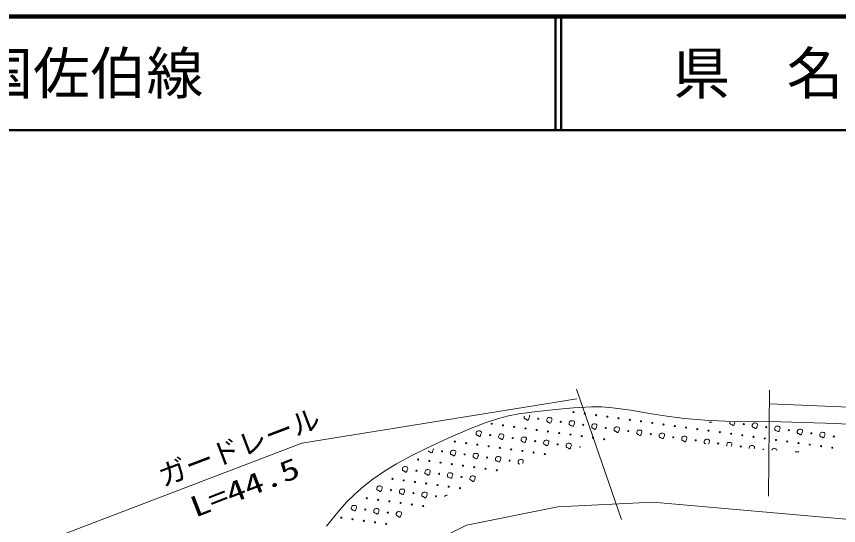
# Model space of a CAD drawing. Units: millimetres, scale not verified. Extents: x 40000 to 680000, y 20000 to 380000.
# Drawn here: x 250281 to 322692, y 335176 to 380000 of the extents above; entities that cross this region are included whole.
import ezdxf
from ezdxf.enums import TextEntityAlignment as Align

# ---------------------------------------------------------------- set-up
doc = ezdxf.new("R2010")
doc.units = ezdxf.units.MM
doc.header["$LTSCALE"] = 1000
for name, color, linetype, lineweight in [('M-TTL', 2, 'Continuous', 140), ('M-TTL-LINE', 7, 'Continuous', 50), ('S-BGD', 1, 'Continuous', 13), ('S-BGD-HTXT', 6, 'Continuous', 13)]:
    doc.layers.add(name, color=color, linetype=linetype, lineweight=lineweight)
doc.layers.add('M-TTL-TXT', color=7, linetype='Continuous')
doc.styles.add('ＭＳ ゴシック', font='')
doc.styles.get('ＭＳ ゴシック').set_extended_font_data('MS Gothic')

msp = doc.modelspace()

# ---------------------------------------------------------------- linework, layer by layer
at = {"layer": 'M-TTL'}
msp.add_line((680000, 380000), (40000, 380000), dxfattribs=at)
at = {"layer": 'M-TTL-LINE'}
for p, q in [((297750, 380000), (297750, 370000)), ((298250, 380000), (298250, 370000)), ((40000, 370000), (680000, 370000))]:
    msp.add_line(p, q, dxfattribs=at)
at = {"layer": 'S-BGD'}
for p, q in [((289921, 335208), (297978, 336823)), ((297978, 336823), (306322, 337239)), ((306322, 337239), (326542, 335469)), ((282250, 331373), (289921, 335208))]:
    msp.add_line(p, q, dxfattribs=at)
for points in [[(277604, 335109), (278734, 336536), (279386, 337263), (280081, 337948), (280859, 338620), (281678, 339248), (282707, 339952), (283770, 340607), (285057, 341318), (286368, 341973), (288374, 342895), (290424, 343770), (291573, 344213), (292738, 344597), (293624, 344832), (294533, 345010), (296136, 345229), (297764, 345391), (299354, 345540), (300939, 345628), (301854, 345622), (302777, 345554), (304398, 345333), (306027, 345051), (307570, 344800), (309129, 344608), (310921, 344460), (312716, 344371), (317604, 344296), (322499, 344161), (325102, 343977)], [(295450, 344872), (295465, 344852), (295472, 344774), (295431, 344662), (295402, 344566), (295383, 344513), (295354, 344486), (295319, 344466), (295272, 344463), (295205, 344511), (295155, 344542), (295113, 344562), (295070, 344576), (295035, 344604), (295015, 344623), (295006, 344657), (295006, 344691)], [(295006, 344691), (295007, 344728), (295011, 344786), (295019, 344804)], [(311506, 344313), (311478, 344287), (311442, 344266), (311395, 344264), (311329, 344312), (311315, 344320)], [(313567, 344273), (313536, 344190), (313507, 344094), (313488, 344041), (313459, 344014), (313423, 343994), (313376, 343991), (313310, 344039), (313260, 344070), (313218, 344090), (313175, 344104), (313140, 344132), (313120, 344151), (313110, 344185), (313111, 344219)], [(313111, 344219), (313111, 344256), (313113, 344283)], [(308875, 342783), (308876, 342820), (308880, 342878), (308913, 342949), (308948, 342994), (308986, 343022), (309063, 343043), (309132, 343043), (309192, 343032), (309255, 343021), (309299, 342990), (309334, 342944), (309342, 342865), (309301, 342754), (309271, 342658), (309252, 342605), (309224, 342578), (309188, 342557), (309166, 342556)], [(309135, 342559), (309075, 342603), (309024, 342634), (308983, 342654), (308940, 342667), (308904, 342695), (308885, 342715), (308875, 342749), (308875, 342783)], [(311006, 342362), (310964, 342382), (310921, 342395), (310886, 342423), (310866, 342442), (310856, 342476), (310857, 342511)], [(310857, 342511), (310857, 342547), (310862, 342605), (310894, 342677), (310929, 342721), (310967, 342750), (311044, 342770), (311113, 342771), (311173, 342760), (311237, 342748), (311280, 342717), (311315, 342672), (311323, 342593), (311282, 342482), (311253, 342386), (311236, 342337)], [(286998, 341940), (287002, 341901), (286961, 341790), (286931, 341694), (286913, 341641), (286884, 341614), (286848, 341593), (286801, 341591), (286735, 341639), (286685, 341670), (286643, 341690), (286600, 341703), (286565, 341731), (286552, 341744)], [(312838, 342238), (312839, 342275), (312843, 342333), (312875, 342404), (312911, 342448), (312949, 342477), (313026, 342498), (313094, 342498), (313154, 342487), (313218, 342476), (313262, 342445), (313297, 342399), (313304, 342320), (313263, 342209), (313238, 342126)], [(312847, 342170), (312838, 342203), (312838, 342238)], [(314820, 341971), (314820, 342002), (314824, 342060), (314857, 342132), (314892, 342176), (314930, 342205), (315007, 342225), (315076, 342226), (315136, 342215), (315199, 342203), (315243, 342172), (315278, 342126), (315286, 342048), (315245, 341937)], [(316817, 341812), (316838, 341859), (316873, 341903), (316911, 341932), (316988, 341953), (317057, 341953), (317117, 341942), (317181, 341931), (317224, 341900), (317259, 341854), (317267, 341776)], [(318877, 341647), (318893, 341659), (318970, 341680), (319038, 341680), (319098, 341669), (319162, 341658), (319206, 341627)], [(294461, 340729), (294461, 340765), (294466, 340824), (294498, 340895), (294534, 340939), (294571, 340968), (294648, 340988), (294717, 340989), (294777, 340978), (294841, 340966), (294885, 340935), (294919, 340890), (294927, 340811), (294886, 340700), (294871, 340651)], [(294610, 340580), (294568, 340600), (294525, 340613), (294490, 340641), (294470, 340661), (294461, 340694), (294461, 340729)], [(287995, 337720), (288009, 337750), (288044, 337794), (288082, 337823), (288159, 337844), (288228, 337844), (288248, 337840)]]:
    msp.add_lwpolyline(points, dxfattribs=at)
for points in [[(296987, 344419), (296988, 344455), (296992, 344514), (297025, 344585), (297060, 344629), (297098, 344658), (297175, 344679), (297244, 344679), (297304, 344668), (297367, 344657), (297411, 344626), (297446, 344580), (297454, 344501), (297413, 344390), (297383, 344294), (297364, 344240), (297336, 344214), (297300, 344193), (297253, 344190), (297187, 344239), (297136, 344270), (297095, 344290), (297052, 344303), (297016, 344331), (296997, 344351), (296987, 344384)], [(298969, 344146), (298969, 344183), (298974, 344241), (299006, 344312), (299041, 344357), (299079, 344385), (299156, 344406), (299225, 344406), (299285, 344395), (299349, 344384), (299392, 344353), (299427, 344307), (299435, 344228), (299394, 344117), (299365, 344021), (299346, 343968), (299317, 343941), (299281, 343920), (299234, 343918), (299168, 343966), (299118, 343997), (299076, 344017), (299033, 344030), (298998, 344058), (298978, 344078), (298968, 344112)], [(300950, 343874), (300951, 343910), (300955, 343968), (300987, 344040), (301023, 344084), (301061, 344113), (301138, 344133), (301206, 344134), (301266, 344123), (301330, 344111), (301374, 344080), (301409, 344035), (301416, 343956), (301375, 343845), (301346, 343749), (301327, 343695), (301298, 343669), (301263, 343648), (301216, 343645), (301149, 343694), (301099, 343725), (301057, 343745), (301014, 343758), (300979, 343786), (300959, 343805), (300950, 343839)], [(315092, 343947), (315093, 343983), (315097, 344042), (315129, 344113), (315165, 344157), (315203, 344186), (315279, 344207), (315348, 344207), (315408, 344196), (315472, 344185), (315516, 344154), (315550, 344108), (315558, 344029), (315517, 343918), (315488, 343822), (315469, 343768), (315440, 343742), (315404, 343721), (315358, 343718), (315291, 343767), (315241, 343798), (315199, 343818), (315156, 343831), (315121, 343859), (315101, 343879), (315092, 343912)], [(290771, 343255), (290771, 343292), (290776, 343350), (290808, 343421), (290844, 343466), (290881, 343494), (290958, 343515), (291027, 343515), (291087, 343504), (291151, 343493), (291195, 343462), (291229, 343416), (291237, 343337), (291196, 343226), (291167, 343130), (291148, 343077), (291119, 343050), (291083, 343029), (291037, 343027), (290970, 343075), (290920, 343106), (290878, 343126), (290835, 343139), (290800, 343167), (290780, 343187), (290771, 343221)], [(292752, 342983), (292753, 343019), (292757, 343077), (292789, 343149), (292825, 343193), (292863, 343222), (292940, 343242), (293008, 343243), (293068, 343232), (293132, 343220), (293176, 343189), (293211, 343144), (293219, 343065), (293177, 342954), (293148, 342858), (293129, 342804), (293100, 342778), (293065, 342757), (293018, 342754), (292951, 342803), (292901, 342834), (292859, 342854), (292817, 342867), (292781, 342895), (292762, 342914), (292752, 342948)], [(302931, 343601), (302932, 343638), (302936, 343696), (302969, 343767), (303004, 343811), (303042, 343840), (303119, 343861), (303188, 343861), (303248, 343850), (303311, 343839), (303355, 343808), (303390, 343762), (303398, 343683), (303357, 343572), (303327, 343476), (303308, 343423), (303280, 343396), (303244, 343375), (303197, 343373), (303131, 343421), (303080, 343452), (303039, 343472), (302996, 343485), (302960, 343513), (302941, 343533), (302931, 343566)], [(304913, 343328), (304913, 343365), (304918, 343423), (304950, 343495), (304985, 343539), (305023, 343568), (305100, 343588), (305169, 343589), (305229, 343578), (305293, 343566), (305336, 343535), (305371, 343489), (305379, 343411), (305338, 343299), (305309, 343204), (305290, 343150), (305261, 343124), (305225, 343103), (305178, 343100), (305112, 343149), (305062, 343179), (305020, 343200), (304977, 343213), (304942, 343241), (304922, 343260), (304912, 343294)], [(306894, 343056), (306895, 343092), (306899, 343151), (306931, 343222), (306967, 343266), (307005, 343295), (307082, 343316), (307150, 343316), (307210, 343305), (307274, 343294), (307318, 343263), (307353, 343217), (307360, 343138), (307319, 343027), (307290, 342931), (307271, 342877), (307242, 342851), (307207, 342830), (307160, 342828), (307093, 342876), (307043, 342907), (307001, 342927), (306958, 342940), (306923, 342968), (306903, 342988), (306894, 343021)], [(317073, 343674), (317074, 343711), (317078, 343769), (317111, 343840), (317146, 343885), (317184, 343913), (317261, 343934), (317330, 343934), (317390, 343923), (317453, 343912), (317497, 343881), (317532, 343835), (317540, 343756), (317499, 343645), (317469, 343549), (317450, 343496), (317422, 343469), (317386, 343448), (317339, 343446), (317273, 343494), (317222, 343525), (317181, 343545), (317138, 343558), (317102, 343586), (317083, 343606), (317073, 343640)], [(319055, 343402), (319055, 343438), (319060, 343496), (319092, 343568), (319127, 343612), (319165, 343641), (319242, 343661), (319311, 343662), (319371, 343651), (319435, 343639), (319478, 343608), (319513, 343563), (319521, 343484), (319480, 343373), (319451, 343277), (319432, 343223), (319403, 343197), (319367, 343176), (319320, 343173), (319254, 343222), (319204, 343253), (319162, 343273), (319119, 343286), (319084, 343314), (319064, 343333), (319054, 343367)], [(321036, 343129), (321037, 343166), (321041, 343224), (321073, 343295), (321109, 343339), (321147, 343368), (321223, 343389), (321292, 343389), (321352, 343378), (321416, 343367), (321460, 343336), (321494, 343290), (321502, 343211), (321461, 343100), (321432, 343004), (321413, 342951), (321384, 342924), (321348, 342903), (321302, 342901), (321235, 342949), (321185, 342980), (321143, 343000), (321100, 343013), (321065, 343041), (321045, 343061), (321036, 343094)], [(294734, 342710), (294734, 342747), (294739, 342805), (294771, 342876), (294806, 342920), (294844, 342949), (294921, 342970), (294990, 342970), (295050, 342959), (295113, 342948), (295157, 342917), (295192, 342871), (295200, 342792), (295159, 342681), (295129, 342585), (295110, 342532), (295082, 342505), (295046, 342484), (294999, 342482), (294933, 342530), (294883, 342561), (294841, 342581), (294798, 342594), (294762, 342622), (294743, 342642), (294733, 342675)], [(296715, 342438), (296715, 342474), (296720, 342532), (296752, 342604), (296788, 342648), (296825, 342677), (296902, 342697), (296971, 342698), (297031, 342687), (297095, 342675), (297139, 342644), (297173, 342598), (297181, 342520), (297140, 342408), (297111, 342313), (297092, 342259), (297063, 342233), (297027, 342212), (296981, 342209), (296914, 342258), (296864, 342289), (296822, 342309), (296779, 342322), (296744, 342350), (296724, 342369), (296715, 342403)], [(288517, 341547), (288517, 341583), (288522, 341641), (288554, 341713), (288590, 341757), (288627, 341786), (288704, 341806), (288773, 341807), (288833, 341796), (288897, 341784), (288941, 341753), (288975, 341707), (288983, 341629), (288942, 341517), (288913, 341422), (288894, 341368), (288865, 341342), (288829, 341321), (288783, 341318), (288716, 341367), (288666, 341398), (288624, 341418), (288581, 341431), (288546, 341459), (288526, 341478), (288517, 341512)], [(298696, 342165), (298697, 342201), (298701, 342260), (298733, 342331), (298769, 342375), (298807, 342404), (298884, 342425), (298952, 342425), (299012, 342414), (299076, 342403), (299120, 342372), (299155, 342326), (299163, 342247), (299121, 342136), (299092, 342040), (299073, 341986), (299045, 341960), (299009, 341939), (298962, 341937), (298895, 341985), (298845, 342016), (298803, 342036), (298761, 342049), (298725, 342077), (298706, 342097), (298696, 342130)], [(290498, 341274), (290499, 341310), (290503, 341369), (290535, 341440), (290571, 341484), (290609, 341513), (290686, 341534), (290754, 341534), (290814, 341523), (290878, 341512), (290922, 341481), (290957, 341435), (290965, 341356), (290923, 341245), (290894, 341149), (290875, 341095), (290847, 341069), (290811, 341048), (290764, 341046), (290697, 341094), (290647, 341125), (290605, 341145), (290563, 341158), (290527, 341186), (290508, 341206), (290498, 341239)], [(292480, 341001), (292480, 341038), (292485, 341096), (292517, 341168), (292552, 341212), (292590, 341240), (292667, 341261), (292736, 341261), (292796, 341250), (292859, 341239), (292903, 341208), (292938, 341162), (292946, 341084), (292905, 340972), (292875, 340876), (292857, 340823), (292828, 340796), (292792, 340775), (292745, 340773), (292679, 340821), (292629, 340852), (292587, 340872), (292544, 340885), (292509, 340914), (292489, 340933), (292479, 340967)], [(284282, 340110), (284282, 340147), (284287, 340205), (284319, 340277), (284354, 340321), (284392, 340349), (284469, 340370), (284538, 340370), (284598, 340360), (284661, 340348), (284705, 340317), (284740, 340271), (284748, 340193), (284707, 340081), (284678, 339985), (284659, 339932), (284630, 339905), (284594, 339885), (284547, 339882), (284481, 339930), (284431, 339961), (284389, 339981), (284346, 339994), (284311, 340023), (284291, 340042), (284281, 340076)], [(286263, 339838), (286264, 339874), (286268, 339933), (286300, 340004), (286336, 340048), (286374, 340077), (286450, 340098), (286519, 340098), (286579, 340087), (286643, 340076), (286687, 340044), (286721, 339999), (286729, 339920), (286688, 339809), (286659, 339713), (286640, 339659), (286611, 339633), (286575, 339612), (286529, 339609), (286462, 339658), (286412, 339689), (286370, 339709), (286327, 339722), (286292, 339750), (286272, 339770), (286263, 339803)], [(288244, 339565), (288245, 339602), (288249, 339660), (288281, 339731), (288317, 339776), (288355, 339804), (288432, 339825), (288500, 339825), (288561, 339814), (288624, 339803), (288668, 339772), (288703, 339726), (288711, 339647), (288669, 339536), (288640, 339440), (288621, 339387), (288593, 339360), (288557, 339339), (288510, 339337), (288444, 339385), (288393, 339416), (288351, 339436), (288309, 339449), (288273, 339477), (288254, 339497), (288244, 339530)], [(290226, 339293), (290226, 339329), (290231, 339387), (290263, 339459), (290298, 339503), (290336, 339532), (290413, 339552), (290482, 339553), (290542, 339542), (290605, 339530), (290649, 339499), (290684, 339453), (290692, 339375), (290651, 339264), (290622, 339168), (290603, 339114), (290574, 339088), (290538, 339067), (290491, 339064), (290425, 339113), (290375, 339144), (290333, 339164), (290290, 339177), (290255, 339205), (290235, 339224), (290225, 339258)], [(282028, 338402), (282028, 338438), (282033, 338496), (282065, 338568), (282100, 338612), (282138, 338641), (282215, 338661), (282284, 338662), (282344, 338651), (282407, 338639), (282451, 338608), (282486, 338563), (282494, 338484), (282453, 338373), (282424, 338277), (282405, 338223), (282376, 338197), (282340, 338176), (282293, 338173), (282227, 338222), (282177, 338253), (282135, 338273), (282092, 338286), (282057, 338314), (282037, 338333), (282027, 338367)], [(284009, 338129), (284010, 338166), (284014, 338224), (284046, 338295), (284082, 338339), (284120, 338368), (284196, 338389), (284265, 338389), (284325, 338378), (284389, 338367), (284433, 338336), (284467, 338290), (284475, 338211), (284434, 338100), (284405, 338004), (284386, 337951), (284357, 337924), (284321, 337903), (284275, 337901), (284208, 337949), (284158, 337980), (284116, 338000), (284073, 338013), (284038, 338041), (284018, 338061), (284009, 338094)], [(285990, 337856), (285991, 337893), (285995, 337951), (286028, 338023), (286063, 338067), (286101, 338096), (286178, 338116), (286247, 338117), (286307, 338106), (286370, 338094), (286414, 338063), (286449, 338017), (286457, 337939), (286416, 337827), (286386, 337732), (286367, 337678), (286339, 337652), (286303, 337631), (286256, 337628), (286190, 337676), (286139, 337707), (286098, 337728), (286055, 337741), (286019, 337769), (286000, 337788), (285990, 337822)], [(279774, 336693), (279774, 336729), (279779, 336788), (279811, 336859), (279846, 336903), (279884, 336932), (279961, 336953), (280030, 336953), (280090, 336942), (280154, 336931), (280197, 336900), (280232, 336854), (280240, 336775), (280199, 336664), (280170, 336568), (280151, 336514), (280122, 336488), (280086, 336467), (280039, 336465), (279973, 336513), (279923, 336544), (279881, 336564), (279838, 336577), (279803, 336605), (279783, 336625), (279773, 336658)], [(281755, 336420), (281756, 336457), (281760, 336515), (281792, 336587), (281828, 336631), (281866, 336659), (281943, 336680), (282011, 336680), (282071, 336669), (282135, 336658), (282179, 336627), (282214, 336581), (282221, 336502), (282180, 336391), (282151, 336295), (282132, 336242), (282103, 336215), (282068, 336194), (282021, 336192), (281954, 336240), (281904, 336271), (281862, 336291), (281819, 336304), (281784, 336332), (281764, 336352), (281755, 336386)], [(283736, 336148), (283737, 336184), (283741, 336242), (283774, 336314), (283809, 336358), (283847, 336387), (283924, 336407), (283993, 336408), (284053, 336397), (284116, 336385), (284160, 336354), (284195, 336309), (284203, 336230), (284162, 336119), (284132, 336023), (284113, 335969), (284085, 335943), (284049, 335922), (284002, 335919), (283936, 335968), (283885, 335999), (283844, 336019), (283801, 336032), (283765, 336060), (283746, 336080), (283736, 336113)]]:
    msp.add_lwpolyline(points, close=True, dxfattribs=at)
for centre in [(299351, 345166), (300342, 345030), (301332, 344894), (302323, 344758), (292144, 344139), (293134, 344003), (296243, 344585), (298224, 344312), (300205, 344039), (303314, 344621), (304304, 344485), (305295, 344349), (306286, 344212), (307276, 344076), (308267, 343940), (314347, 344113), (294125, 343867), (295116, 343730), (296106, 343594), (297097, 343458), (298088, 343321), (299078, 343185), (302187, 343767), (304168, 343494), (306149, 343222), (309258, 343803), (310248, 343667), (311239, 343531), (312230, 343395), (313220, 343258), (316329, 343840), (318310, 343567), (320291, 343295), (288899, 342567), (292007, 343149), (293989, 342876), (295970, 342603), (300069, 343049), (301060, 342913), (302050, 342776), (308131, 342949), (310112, 342677), (314211, 343122), (315202, 342986), (316192, 342849), (317183, 342713), (318174, 342577), (322273, 343022), (289890, 342430), (290880, 342294), (291871, 342158), (292862, 342022), (293852, 341885), (294843, 341749), (297951, 342331), (312093, 342404), (314075, 342131), (319164, 342441), (320155, 342304), (321146, 342168), (322136, 342032), (287772, 341712), (289753, 341440), (291735, 341167), (295834, 341613), (296824, 341476), (285654, 340994), (286645, 340858), (287636, 340722), (288626, 340585), (289617, 340449), (290608, 340313), (293716, 340895), (285518, 340004), (287500, 339731), (291598, 340177), (292589, 340040), (283401, 339286), (284391, 339149), (285382, 339013), (286373, 338877), (289481, 339458), (283264, 338295), (287363, 338740), (288354, 338604), (289345, 338468), (281147, 337577), (282137, 337441), (285246, 338022), (287227, 337750), (283128, 337304), (284119, 337168), (285109, 337032), (286100, 336895), (281010, 336586), (282992, 336314), (278893, 335868), (279883, 335732), (280874, 335595), (281865, 335459), (282855, 335323)]:
    msp.add_circle(centre, 49.8, dxfattribs=at)
for centre, start, end in [((299933, 342058), 37.66904, 173.80554), ((316056, 341859), 11.23229, 159.64501)]:
    msp.add_arc(centre, 49.8, start, end, dxfattribs=at)
at = {"layer": 'S-BGD-HTXT'}
for p, q in [((299625, 347195), (303583, 335696)), ((316609, 347106), (316523, 337765)), ((275418, 342437), (299654, 346345)), ((316598, 345886), (377237, 343417)), ((252022, 333504), (275418, 342437))]:
    msp.add_line(p, q, dxfattribs=at)

# ---------------------------------------------------------------- texts
at = {"layer": 'M-TTL-TXT', "style": 'ＭＳ ゴシック'}
msp.add_text('主要地方道岩国佐伯線', height=3666, dxfattribs=at).set_placement((216734, 375000), align=Align.MIDDLE_LEFT)
msp.add_text('県\u3000名', height=3666, dxfattribs=at).set_placement((315625, 375000), align=Align.MIDDLE_CENTER)
at = {"layer": 'S-BGD-HTXT', "style": 'ＭＳ ゴシック'}
msp.add_text('ガードレール', height=1833, rotation=20.8, dxfattribs=at).set_placement((263398, 338065), align=Align.BOTTOM_LEFT)
at = {"layer": 'S-BGD-HTXT', "style": 'ＭＳ ゴシック', "width": 1.35}
msp.add_text('L=44.5', height=1833, rotation=21.3, dxfattribs=at).set_placement((266219, 335343), align=Align.BOTTOM_LEFT)

doc.saveas('drawing.dxf')
